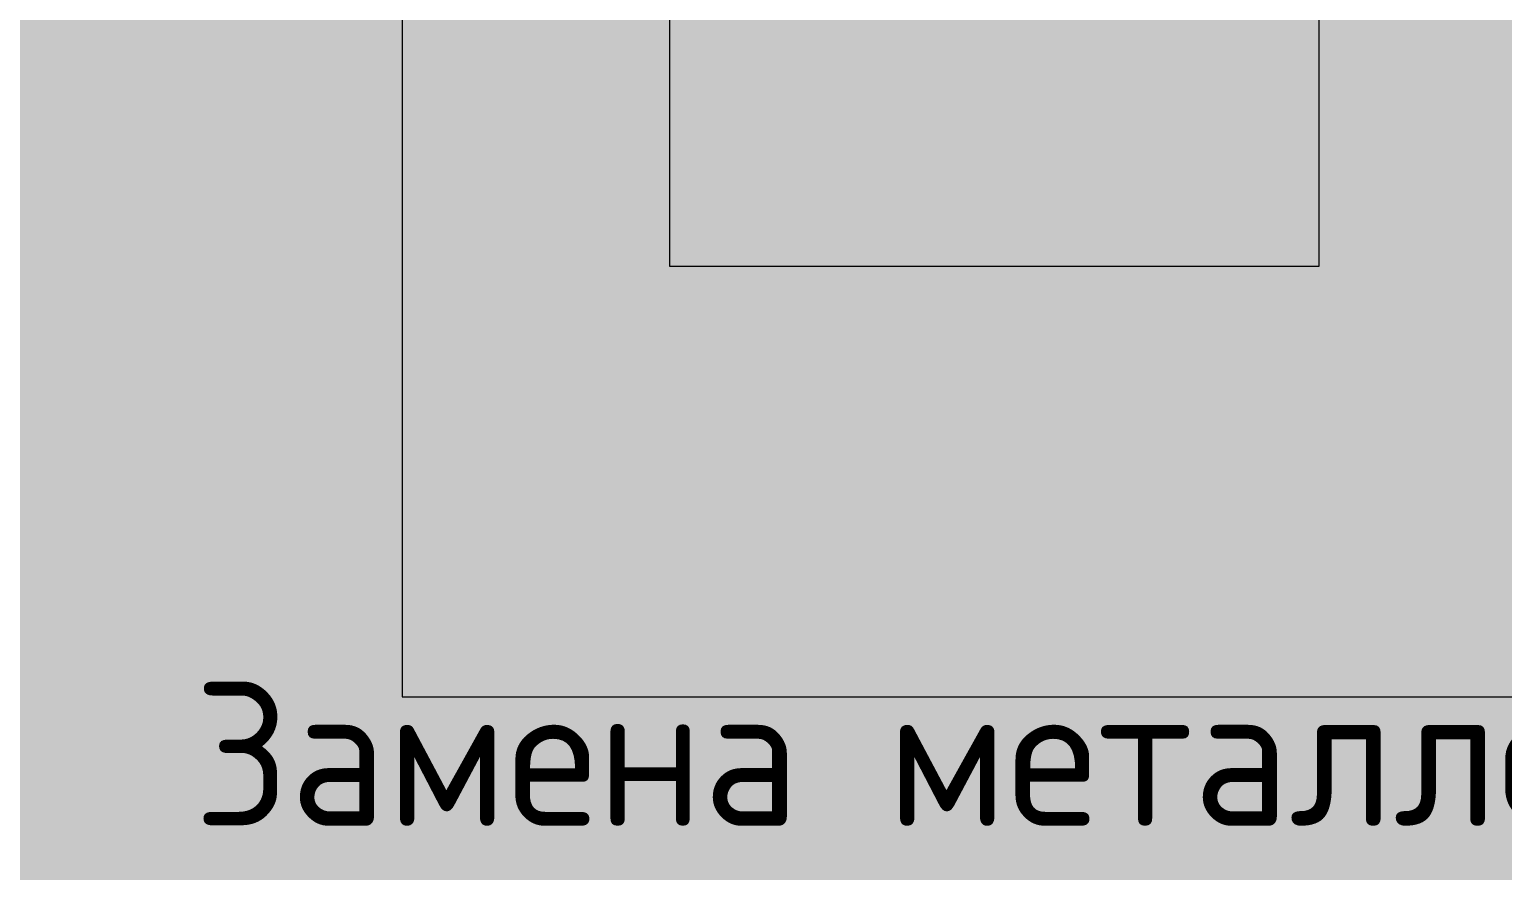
# Model space of a CAD drawing. Header units: millimetres. Extents: x -11345 to 411485, y -9810 to 73012.
# Drawn here: x 127368 to 129932, y -4791 to -3327 of the extents above; entities that cross this region are included whole.
import ezdxf

# ---------------------------------------------------------------- set-up
doc = ezdxf.new("R2010")
doc.units = ezdxf.units.MM
for name, color, linetype in [('PDF _Линии', 7, 'Continuous'), ('PDF _Текст', 7, 'Continuous'), ('PDF _Узлы', 7, 'Continuous')]:
    doc.layers.add(name, color=color, linetype=linetype)
doc.styles.add('PDF GOST Common', font='GOST_Common.ttf')

msp = doc.modelspace()

# ---------------------------------------------------------------- hatches: boundary and pattern name
at = {"layer": 'PDF _Узлы', "true_color": 0xffffff, "transparency": 33554687}
msp.add_hatch(color=7, dxfattribs=at).paths.add_polyline_path([(118574.12791, -2825.24888), (118574.12791, -2473.94258), (117490.58077, -2490.873), (115729.81665, -2554.36209), (114629.33908, -2609.38597), (113448.44199, -2609.38597), (113448.44199, -5652.62972), (166626.90439, -5652.62972), (166626.90439, -2808.31845), (164260.87761, -2808.31845), (162597.46343, -2952.22706), (158627.27896, -3007.25094), (149175.86965, -3146.92694), (145154.8939, -3256.97469), (143123.243, -3273.90512), (136609.26229, -3290.83554), (136033.62787, -3273.90512), (132253.91067, -3176.55518), (127725.02219, -3155.39215), (127725.02219, -3062.27482), (125909.2342, -2994.55312), (125909.2342, -2765.99239), (120694.66355, -2804.08585), (119264.0427, -2816.78367)])

# ---------------------------------------------------------------- linework, layer by layer
at = {"layer": 'PDF _Линии', "lineweight": 9, "ltscale": 3.428882}
msp.add_lwpolyline([(128017.07201, -2469.70997), (128017.07201, -4488.66306), (132004.18691, -4488.66306), (132004.18691, -2469.70997)], dxfattribs=at)
at = {"layer": 'PDF _Линии', "lineweight": 9, "ltscale": 3.005563}
msp.add_lwpolyline([(129612.76449, -3739.49178), (128482.65868, -3739.49178), (128482.65868, -2740.59676), (129612.76449, -2740.59676)], close=True, dxfattribs=at)

# ---------------------------------------------------------------- texts
at = {"layer": 'PDF _Текст', "insert": (127653.89891, -4622.0655), "char_height": 250.0006587, "attachment_point": 4, "style": 'PDF GOST Common'}
msp.add_mtext('Замена металлокаркаса и покрытия из профнастила  с', dxfattribs=at)

doc.saveas('drawing.dxf')
